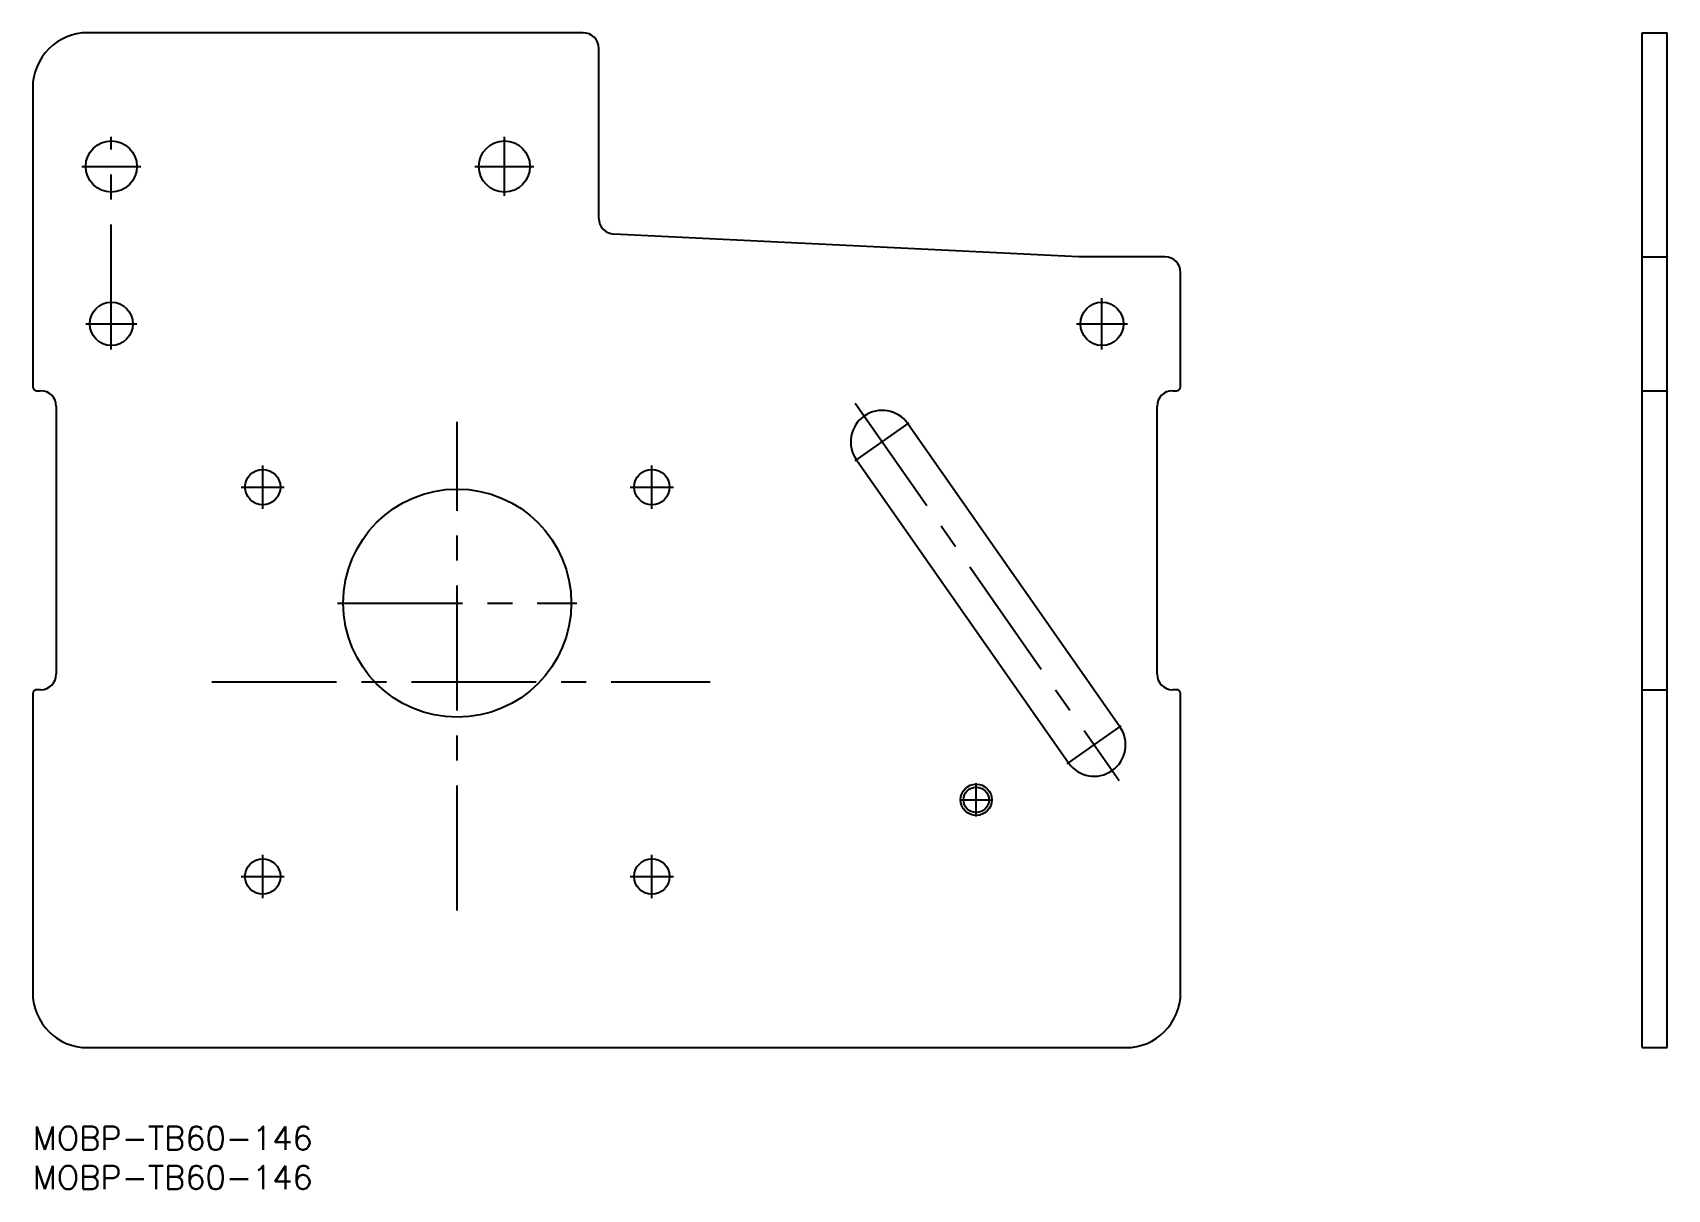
# Model space of a CAD drawing. Extents: x 0 to 208, y -8 to 139.
import ezdxf

# ---------------------------------------------------------------- set-up
doc = ezdxf.new("R2010")
doc.units = 0
doc.header["$LTSCALE"] = 0.5
doc.linetypes.add('CENTER', pattern=[50.8, 31.75, -6.35, 6.35, -6.35])
for name, color, linetype in [('MSM_CENTER', 1, 'CENTER'), ('MSM_CONTINUOUS', 7, 'CONTINUOUS'), ('MSM_NARROW', 5, 'CONTINUOUS'), ('MSM_PART_NUMBER', 7, 'CONTINUOUS')]:
    doc.layers.add(name, color=color, linetype=linetype)
doc.styles.get("Standard").update_dxf_attribs({"font": 'txt.shx', "height": 3, "bigfont": 'bigfont.shx'})

msp = doc.modelspace()

# ---------------------------------------------------------------- linework, layer by layer
at = {"layer": 'MSM_CENTER'}
for p, q in [((10, 98.75), (10, 125.75)), ((60, 118.25), (60, 125.75)), ((6.25, 122), (13.75, 122)), ((56.25, 122), (63.75, 122)), ((136, 98.75), (136, 105.25)), ((6.75, 102), (13.25, 102)), ((132.75, 102), (139.25, 102)), ((104.61, 91.91), (138.19, 43.94)), ((54, 27.45), (54, 89.53)), ((104.6, 84.59), (111.48, 89.41)), ((29.25, 78.5), (29.25, 84)), ((78.75, 78.5), (78.75, 84)), ((26.5, 81.25), (32, 81.25)), ((76, 81.25), (81.5, 81.25)), ((38.78, 66.5), (69.22, 66.5)), ((22.78, 56.5), (86.18, 56.5)), ((131.56, 46.09), (138.44, 50.91)), ((120, 39.4), (120, 43.6)), ((117.9, 41.5), (122.1, 41.5)), ((29.25, 29), (29.25, 34.5)), ((78.75, 29), (78.75, 34.5)), ((26.5, 31.75), (32, 31.75)), ((76, 31.75), (81.5, 31.75))]:
    msp.add_line(p, q, dxfattribs=at)
at = {"layer": 'MSM_CONTINUOUS'}
for p, q in [((70, 139), (7, 139)), ((204.7, 139), (207.9, 139)), ((204.7, 10), (204.7, 139)), ((207.9, 10), (207.9, 139)), ((72, 115.4), (72, 137)), ((0, 132), (0, 94)), ((133, 110.5), (73.9, 113.41)), ((144, 110.5), (133, 110.5)), ((204.7, 110.5), (207.9, 110.5)), ((146, 94), (146, 108.5)), ((0.5, 93.5), (1, 93.5)), ((3, 91.5), (3, 57.5)), ((143, 57.5), (143, 91.5)), ((145, 93.5), (145.5, 93.5)), ((204.7, 93.5), (207.9, 93.5)), ((138.28, 50.79), (111.32, 89.29)), ((104.77, 84.71), (131.72, 46.21)), ((0, 55), (0, 17)), ((1, 55.5), (0.5, 55.5)), ((145.5, 55.5), (145, 55.5)), ((146, 17), (146, 55)), ((204.7, 55.5), (207.9, 55.5)), ((7, 10), (139, 10)), ((204.7, 10), (207.9, 10))]:
    msp.add_line(p, q, dxfattribs=at)
for centre, radius in [((10, 122), 3.25), ((60, 122), 3.25), ((10, 102), 2.75), ((136, 102), 2.75), ((29.25, 81.25), 2.25), ((78.75, 81.25), 2.25), ((54, 66.5), 14.5), ((120, 41.5), 1.62), ((29.25, 31.75), 2.25), ((78.75, 31.75), 2.25)]:
    msp.add_circle(centre, radius, dxfattribs=at)
for centre, radius, start, end in [((7, 132), 7, 90, 180), ((70, 137), 2, 0, 90), ((74, 115.4), 2, 180, 267.1844), ((144, 108.5), 2, 0, 90), ((0.5, 94), 0.5, 180, 270), ((145.5, 94), 0.5, 270, 0), ((1, 91.5), 2, 0, 90), ((145, 91.5), 2, 90, 180), ((108.04, 87), 4, 35, 215), ((1, 57.5), 2, 270, 0), ((145, 57.5), 2, 180, 270), ((0.5, 55), 0.5, 90, 180), ((145.5, 55), 0.5, 0, 90), ((135, 48.5), 4, 215, 35), ((7, 17), 7, 180, 270), ((139, 17), 7, 270, 0)]:
    msp.add_arc(centre, radius, start, end, dxfattribs=at)
at = {"layer": 'MSM_NARROW'}
msp.add_circle((120, 41.5), 2, dxfattribs=at)

# ---------------------------------------------------------------- texts
at = {"layer": 'MSM_PART_NUMBER'}
for p in [(0, -3), (0, -8)]:
    msp.add_text('MOBP-TB60-146', height=3, dxfattribs=at).set_placement(p)

doc.saveas('drawing.dxf')
